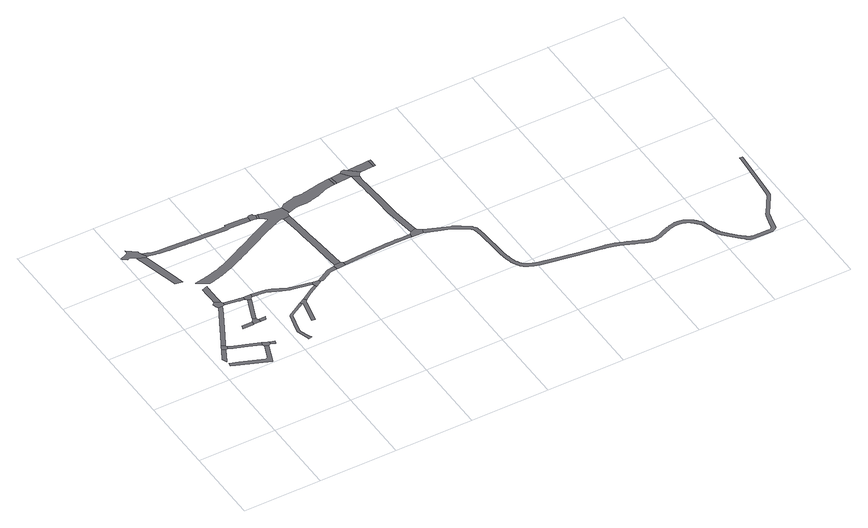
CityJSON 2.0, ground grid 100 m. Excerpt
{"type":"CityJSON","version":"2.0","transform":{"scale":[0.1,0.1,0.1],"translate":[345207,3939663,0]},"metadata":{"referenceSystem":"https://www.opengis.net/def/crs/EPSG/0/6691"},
"CityObjects":{
"road1":{"type":"Road","attributes":{"RoadStructureAttribute.sectionType":"1"},"geometry":[{"type":"MultiSurface","lod":"1","boundaries":[[[0,1,2,3,4,5,6,7,8,9,10]]]}]},
"road2":{"type":"Road","geometry":[{"type":"MultiSurface","lod":"1","boundaries":[[[11,12,3,2,13,14,15,16,17]]]}]},
"road3":{"type":"Road","attributes":{"RoadStructureAttribute.sectionType":"1"},"geometry":[{"type":"MultiSurface","lod":"1","boundaries":[[[18,19,20,21,22,23,24,25,26,27,28]]]}]},
"road4":{"type":"Road","attributes":{"RoadStructureAttribute.sectionType":"1"},"geometry":[{"type":"MultiSurface","lod":"1","boundaries":[[[29,30,31,32,33,34,35,15,14]]]}]},
"road5":{"type":"Road","attributes":{"RoadStructureAttribute.sectionType":"1"},"geometry":[{"type":"MultiSurface","lod":"1","boundaries":[[[16,36,37,38,39,40,41,42,43,44,45,46,47,48,49,50,51,17]]]}]},
"road6":{"type":"Road","geometry":[{"type":"MultiSurface","lod":"1","boundaries":[[[27,52,53,54,33,32,28]]]}]},
"road7":{"type":"Road","attributes":{"RoadStructureAttribute.sectionType":"1"},"geometry":[{"type":"MultiSurface","lod":"1","boundaries":[[[55,56,53,52]]]}]},
"road8":{"type":"Road","attributes":{"RoadStructureAttribute.sectionType":"1"},"geometry":[{"type":"MultiSurface","lod":"1","boundaries":[[[57,58,59,60]]]}]},
"road9":{"type":"Road","geometry":[{"type":"MultiSurface","lod":"1","boundaries":[[[61,62,63,64,65,66,67,68,69,70,71,72,73,74,75,76,77,78,79,80]]]}]},
"road10":{"type":"Road","attributes":{"RoadStructureAttribute.sectionType":"1"},"geometry":[{"type":"MultiSurface","lod":"1","boundaries":[[[81,82,83,84,64,63,85,86,87,88,89,90]]]}]},
"road11":{"type":"Road","geometry":[{"type":"MultiSurface","lod":"1","boundaries":[[[42,91,92,93,94,95,96,43]]]}]},
"road12":{"type":"Road","attributes":{"RoadStructureAttribute.sectionType":"1"},"geometry":[{"type":"MultiSurface","lod":"1","boundaries":[[[93,97,98,99,100,101,102,103,104,105,106,107,108,94]]]}]},
"road13":{"type":"Road","geometry":[{"type":"MultiSurface","lod":"1","boundaries":[[[109,110,111,112,113,114,60,59,115,116]]]}]},
"road14":{"type":"Road","attributes":{"RoadStructureAttribute.sectionType":"1"},"geometry":[{"type":"MultiSurface","lod":"1","boundaries":[[[117,118,109,116]]]}]},
"road15":{"type":"Road","attributes":{"RoadStructureAttribute.sectionType":"1"},"geometry":[{"type":"MultiSurface","lod":"1","boundaries":[[[119,120,121,122,92,91,123,124,125,126]]]}]},
"road16":{"type":"Road","attributes":{"RoadStructureAttribute.sectionType":"1"},"geometry":[{"type":"MultiSurface","lod":"1","boundaries":[[[127,128,129,112,111,130]]]}]},
"road17":{"type":"Road","geometry":[{"type":"MultiSurface","lod":"1","boundaries":[[[127,130,131,132,133,119,126]]]}]},
"road18":{"type":"Road","attributes":{"RoadStructureAttribute.sectionType":"1"},"geometry":[{"type":"MultiSurface","lod":"1","boundaries":[[[134,135,136,137,138,139,140,141,142,143,144,145,146,147,148,149,150,151,152,153,154,155,156,157]]]}]},
"road19":{"type":"Road","geometry":[{"type":"MultiSurface","lod":"1","boundaries":[[[156,158,159,160,161,162,163,164,165,166,167,168,169,170,157]]]}]},
"road20":{"type":"Road","attributes":{"RoadStructureAttribute.sectionType":"1"},"geometry":[{"type":"MultiSurface","lod":"1","boundaries":[[[65,171,172,173,174,175,176,177,178,179,180,181,182,183,184,185,186,187,188,189,190,191,192,193,194,195,196,197,198,199,200,201,202,203,204,205,206,207,208,209,210,211,212,66]]]}]},
"road21":{"type":"Road","attributes":{"RoadStructureAttribute.sectionType":"1"},"geometry":[{"type":"MultiSurface","lod":"1","boundaries":[[[213,214,215,216,217,218,219,220,221,222,223,224,225,226,227,133,132,228,229,230,231,232,233,234,235,236,237,238,239,240,241,242,243,244,245,246,247,248,249,250,251,252,253,254]]]}]},
"road22":{"type":"Road","attributes":{"RoadStructureAttribute.sectionType":"1"},"geometry":[{"type":"MultiSurface","lod":"1","boundaries":[[[255,256,257,168,167,258,259,260,261,262,263,264,265,266,267,268,269,270,271]]]}]},
"road23":{"type":"Road","attributes":{"function":"2","RoadStructureAttribute.sectionType":"1"},"geometry":[{"type":"MultiSurface","lod":"1","boundaries":[[[272,273,274,275,276,277,278,279,280,281,282,283,284,285,286,287,288,289,290,291,292,293,294,295,296,297,298,299,300,301,302,303,304,305,306,307,308,309,310,311,312,313,314,315,316,317,318,319,320,321,322,323,324,325,326,327,328,329,330,331,332,333,334,335,336,337,338,339,340,341,342,343,344,345,346,347,348,349,350,351,352,353,354,355,356,357,358,359,360,361,362,363,364,365,366,367,368,369,370,371,372,373,374]]]}]},
"road24":{"type":"Road","geometry":[{"type":"MultiSurface","lod":"1","boundaries":[[[253,271,270,375,376,254]]]}]},
"road25":{"type":"Road","attributes":{"RoadStructureAttribute.sectionType":"1"},"geometry":[{"type":"MultiSurface","lod":"1","boundaries":[[[377,378,379,380,381,382,383,384,376,375]]]}]},
"road26":{"type":"Road","geometry":[{"type":"MultiSurface","lod":"1","boundaries":[[[385,386,387,197,196,388,389,390,391,392,393,394,395]]]}]},
"road27":{"type":"Road","geometry":[{"type":"MultiSurface","lod":"1","boundaries":[[[394,324,323,395]]]}]},
"road28":{"type":"Road","geometry":[{"type":"MultiSurface","lod":"1","boundaries":[[[396,397,381,380,398,399,400]]]}]},
"road29":{"type":"Road","attributes":{"RoadStructureAttribute.sectionType":"1"},"geometry":[{"type":"MultiSurface","lod":"1","boundaries":[[[401,402,403,316,315,404,405,406,407,408,409,397,396]]]}]},
"road30":{"type":"Road","attributes":{"RoadStructureAttribute.sectionType":"1"},"geometry":[{"type":"MultiSurface","lod":"1","boundaries":[[[399,410,411,412,413,414,415,416,417,418,419,420,421,422,423,424,425,426,427,400]]]}]},
"road31":{"type":"Road","geometry":[{"type":"MultiSurface","lod":"1","boundaries":[[[428,429,430,431,432,433,434,435,436,437,438,439,440,441,442,443,444,445,446,320,319,447,448,449,450,451,452,453,454,455,456,457,458,459,460,461,462,463,464,465,466]]]}]},
"road32":{"type":"Road","geometry":[{"type":"MultiSurface","lod":"1","boundaries":[[[467,468,469,470,471,472,473,474,475,476,477,478,479,480,481,482,483,417,416]]]}]},
"road33":{"type":"Road","geometry":[{"type":"MultiSurface","lod":"1","boundaries":[[[484,485,486,466,465]]]}]},
"road34":{"type":"Road","attributes":{"RoadStructureAttribute.sectionType":"1"},"geometry":[{"type":"MultiSurface","lod":"1","boundaries":[[[487,488,485,484,489,490,491,492]]]}]},
"road35":{"type":"Road","attributes":{"RoadStructureAttribute.sectionType":"1"},"geometry":[{"type":"MultiSurface","lod":"1","boundaries":[[[493,494,495,496,497,498,499,500,501,483,482,502,503,504,505,506,507,508,509,510,511,512,513,514,515,492]]]}]},
"road36":{"type":"Road","geometry":[{"type":"MultiSurface","lod":"1","boundaries":[[[516,517,518,519,520,521,522,523,524,525,526,487,492,515]]]}]},
"road37":{"type":"Road","attributes":{"function":"2","RoadStructureAttribute.sectionType":"1"},"geometry":[{"type":"MultiSurface","lod":"1","boundaries":[[[527,528,529,524,523,530,531]]]}]},
"road38":{"type":"Road","geometry":[{"type":"MultiSurface","lod":"1","boundaries":[[[532,533,527,531]]]}]},
"road39":{"type":"Road","attributes":{"RoadStructureAttribute.sectionType":"1"},"geometry":[{"type":"MultiSurface","lod":"1","boundaries":[[[534,535,536,537,538,539,540,541,542,543,544,545,546,547,548,549,550,551,552,553,554,555,556,557,558,559,560,561,562,563,564,565,566,567,568,569,570,571,572,573,574,575,576,577,578,579,580,581,582,583,584,585,586,587,588,589,590,591,592,593,594,595,596,597,598,599,600,601,602,603,604,605,606,607,608,609,610,611,612,613,614,615,616,617,618,619,620,621,622,623,624,625,626,627,628,629,630,631,632,633,634,635,636,637,638,639,640,641,642,643,644,645,646,647,648,649,650,651,652,653,654,655,656,657,658,659,660,661,662,663,664,665,666,667,668,669,670,671,672,673,674,675,676,677,678,679,680,681,682,683,684,685,686,687,688,689,690,691,692,693,694,695,696,697,698,699,700,701,702,703,704,705,706,707,708,709,710,711,712,713,714,715,716,717,718,719,720,721,722,723,724,725,726,727,728,729,730,468,467,731,732,733,734,735,736,737,738,739,740,741,742,743,744,745,746,747,748,749,750,751,752,753,754,755,756,757,758,759,760,761,762,763,764,765,766,767,768,769,770,771,772,773,774,775,776,777,778,779,780,781,782,783,784,785,786,787,788,789,790,791,792,793,794,795,796,797,798,799,800,801,802,803,804,805,806,807,808,809,810,811,812,813,814,815,816,817,818,819,820,821,822,823,824,825,826,827,828,829,830,831,832,833,834,835,836,837,838,839,840,841,842,843,844,845,846,847,848,849,850,851,852,853,854,855,856,857,858,859,860,861,862,863,864,865,866,867,868,869,870,871,872,873,874,875,876,877,878,879,880,881,882,883,884,885,886,887,888,889,890,891,892,893,894,895,896,897,898,899,900,901,902,903,904,905,906,907,908,909,910,911,912,913,914]]]}]}
},
"vertices":[
[184,1375,0],[219,1441,0],[229,1459,0],[182,1484,0],[179,1479,0],[178,1478,0],[157,1437,0],[136,1396,0],[113,1352,0],[107,1347,0],[133,1277,0],
[200,1519,0],[197,1513,0],[247,1466,0],[253,1464,0],[267,1502,0],[260,1520,0],[214,1545,0],
[623,1261,0],[565,1108,0],[538,1093,0],[248,1207,0],[142,1248,0],[129,1200,0],[190,1176,0],[586,1021,0],[675,1257,0],[682,1275,0],[636,1295,0],
[315,1440,0],[354,1425,0],[477,1378,0],[621,1322,0],[636,1359,0],[505,1410,0],[343,1473,0],
[303,1601,0],[309,1613,0],[318,1633,0],[343,1678,0],[453,1876,0],[520,2000,0],[578,2116,0],[524,2120,0],[476,2023,0],[409,1901,0],[300,1703,0],[299,1702,0],[291,1687,0],[274,1657,0],[250,1611,0],[225,1565,0],
[709,1288,0],[723,1326,0],[706,1332,0],
[771,1265,0],[779,1305,0],
[594,1714,0],[576,1669,0],[723,1671,0],[722,1716,0],
[92,3362,0],[137,3342,0],[161,3311,0],[265,3271,0],[286,3281,0],[243,3354,0],[240,3363,0],[239,3366,0],[236,3374,0],[229,3405,0],[113,3489,0],[113,3475,0],[112,3462,0],[103,3448,0],[92,3436,0],[86,3431,0],[80,3429,0],[3,3401,0],[14,3383,0],[66,3346,0],
[408,2703,0],[384,2797,0],[341,2972,0],[271,3249,0],[162,3308,0],[179,3247,0],[184,3226,0],[249,2969,0],[297,2775,0],[310,2725,0],
[606,2128,0],[612,2167,0],[595,2194,0],[526,2219,0],[495,2194,0],[506,2146,0],
[595,2199,0],[596,2231,0],[598,2293,0],[597,2344,0],[597,2393,0],[597,2435,0],[598,2458,0],[598,2461,0],[600,2498,0],[521,2472,0],[525,2391,0],[529,2304,0],
[813,1719,0],[801,1736,0],[796,1743,0],[754,1759,0],[746,1737,0],[744,1736,0],[743,1672,0],[814,1673,0],
[885,1674,0],[905,1718,0],
[855,2130,0],[816,2132,0],[803,2133,0],[790,2136,0],[782,2097,0],[796,2094,0],[813,2092,0],[853,2090,0],
[871,2064,0],[848,2004,0],[769,1798,0],[914,2047,0],
[919,2062,0],[946,2082,0],[948,2126,0],
[1341,1707,0],[1303,1685,0],[1274,1668,0],[1173,1610,0],[1163,1600,0],[1147,1584,0],[1094,1384,0],[1085,1349,0],[1082,1306,0],[1085,1293,0],[1107,1222,0],[1130,1149,0],[1132,1140,0],[1176,1154,0],[1151,1207,0],[1147,1218,0],[1124,1280,0],[1118,1298,0],[1117,1309,0],[1116,1329,0],[1178,1566,0],[1194,1582,0],[1373,1685,0],[1355,1715,0],
[1382,1688,0],[1318,1393,0],[1362,1384,0],[1426,1679,0],[1430,1695,0],[1437,1704,0],[1440,1709,0],[1443,1713,0],[1446,1716,0],[1449,1719,0],[1426,1757,0],[1395,1738,0],[1385,1732,0],
[327,3274,0],[356,3268,0],[386,3262,0],[415,3258,0],[434,3255,0],[452,3253,0],[471,3250,0],[489,3248,0],[542,3243,0],[556,3242,0],[623,3237,0],[689,3234,0],[732,3232,0],[756,3230,0],[784,3229,0],[815,3227,0],[830,3227,0],[874,3225,0],[933,3223,0],[988,3221,0],[992,3221,0],[1020,3219,0],[1281,3203,0],[1341,3212,0],[1507,3207,0],[1594,3204,0],[1596,3270,0],[1514,3275,0],[1305,3288,0],[1304,3262,0],[1211,3261,0],[1053,3273,0],[997,3277,0],[934,3281,0],[854,3286,0],[817,3287,0],[802,3288,0],[730,3290,0],[582,3299,0],[429,3309,0],[363,3318,0],[308,3332,0],
[1621,1955,0],[1405,1997,0],[1391,2000,0],[1373,2007,0],[1286,2046,0],[1256,2059,0],[1199,2084,0],[1185,2090,0],[1170,2095,0],[1149,2100,0],[1135,2104,0],[1121,2107,0],[1117,2108,0],[1094,2112,0],[1031,2122,0],[1024,2077,0],[1025,2082,0],[1035,2081,0],[1103,2069,0],[1139,2062,0],[1151,2057,0],[1164,2051,0],[1178,2045,0],[1192,2039,0],[1206,2033,0],[1222,2026,0],[1238,2019,0],[1254,2012,0],[1271,2006,0],[1293,1996,0],[1316,1986,0],[1338,1977,0],[1361,1967,0],[1381,1963,0],[1401,1959,0],[1422,1954,0],[1442,1950,0],[1569,1924,0],[1638,1910,0],[1640,1910,0],[1647,1908,0],[1654,1948,0],
[1642,1883,0],[1578,1847,0],[1565,1839,0],[1452,1722,0],[1455,1724,0],[1465,1733,0],[1476,1741,0],[1487,1749,0],[1498,1756,0],[1522,1772,0],[1547,1787,0],[1571,1802,0],[1591,1814,0],[1596,1817,0],[1663,1855,0],[1667,1857,0],[1650,1887,0],
[666,2526,0],[697,2533,0],[729,2540,0],[760,2548,0],[789,2556,0],[818,2564,0],[846,2572,0],[875,2581,0],[904,2591,0],[934,2602,0],[963,2613,0],[992,2624,0],[1021,2636,0],[1050,2649,0],[1078,2662,0],[1106,2675,0],[1138,2689,0],[1160,2700,0],[1170,2704,0],[1201,2720,0],[1232,2735,0],[1271,2754,0],[1310,2773,0],[1349,2793,0],[1388,2812,0],[1469,2851,0],[1486,2859,0],[1524,2878,0],[1550,2891,0],[1576,2904,0],[1603,2916,0],[1629,2929,0],[1652,2940,0],[1674,2951,0],[1696,2962,0],[1719,2972,0],[1755,2987,0],[1791,3002,0],[1815,3012,0],[1828,3017,0],[1865,3031,0],[1903,3046,0],[1910,3049,0],[1935,3037,0],[2015,3045,0],[2013,3066,0],[2022,3090,0],[2044,3097,0],[2007,3210,0],[1883,3224,0],[1754,3241,0],[1727,3254,0],[1706,3185,0],[1709,3184,0],[1719,3179,0],[1728,3173,0],[1737,3166,0],[1746,3158,0],[1754,3149,0],[1759,3142,0],[1764,3135,0],[1775,3114,0],[1750,3104,0],[1712,3089,0],[1674,3072,0],[1650,3061,0],[1627,3050,0],[1604,3039,0],[1581,3028,0],[1555,3015,0],[1528,3002,0],[1502,2990,0],[1483,2980,0],[1476,2977,0],[1339,2910,0],[1300,2891,0],[1261,2872,0],[1223,2853,0],[1184,2834,0],[1153,2819,0],[1122,2804,0],[1091,2789,0],[1080,2784,0],[1060,2774,0],[1033,2762,0],[1005,2749,0],[978,2738,0],[951,2726,0],[923,2715,0],[896,2705,0],[868,2695,0],[840,2685,0],[814,2677,0],[788,2669,0],[760,2662,0],[733,2655,0],[703,2647,0],[673,2640,0],[642,2633,0],[610,2626,0],[520,2610,0],[514,2609,0],[658,2524,0],
[1749,1903,0],[1732,1933,0],
[1760,1909,0],[1782,1904,0],[1932,1988,0],[2014,1997,0],[2008,2047,0],[1912,2037,0],[1907,2034,0],[1734,1935,0],
[1668,3275,0],[1668,3288,0],[1618,3289,0],[1620,3204,0],[1629,3203,0],[1638,3202,0],[1647,3201,0],[1656,3200,0],[1660,3199,0],[1676,3194,0],[1694,3255,0],
[2108,2073,0],[2028,2071,0],[2033,1999,0],[2133,2004,0],[2131,2054,0],
[2063,2542,0],[2051,2669,0],[2047,2709,0],[1955,2838,0],[1961,2771,0],[1967,2709,0],[1969,2680,0],[1984,2528,0],[2011,2241,0],
[2297,2011,0],[2668,2029,0],[2770,2034,0],[2798,2033,0],[2826,2032,0],[2998,2028,0],[3024,2027,0],[3025,2077,0],[2999,2078,0],[2927,2079,0],[2824,2082,0],[2819,2082,0],[2770,2084,0],[2712,2081,0],[2656,2078,0],[2590,2075,0],[2317,2062,0],[2141,2054,0],
[2585,3341,0],[2512,3329,0],[2499,3327,0],[2473,3322,0],[2443,3317,0],[2412,3310,0],[2383,3304,0],[2354,3298,0],[2334,3293,0],[2228,3295,0],[2219,3293,0],[2198,3287,0],[2166,3279,0],[2155,3276,0],[2135,3270,0],[2104,3262,0],[2072,3252,0],[2067,3251,0],[2018,3218,0],[2050,3099,0],[2081,3109,0],[2112,3118,0],[2143,3127,0],[2169,3134,0],[2173,3135,0],[2185,3139,0],[2238,3136,0],[2306,3134,0],[2328,3139,0],[2357,3145,0],[2386,3151,0],[2415,3158,0],[2443,3164,0],[2473,3170,0],[2589,3225,0],[2601,3227,0],[2699,3239,0],[2730,3242,0],[2717,3357,0],
[3165,2024,0],[3191,2074,0],[3183,2077,0],[3176,2080,0],[3169,2084,0],[3162,2088,0],[3159,2090,0],[3156,2093,0],[3153,2096,0],[3150,2099,0],[3147,2102,0],[3144,2105,0],[3141,2108,0],[3140,2109,0],[3133,2119,0],[3129,2132,0],[3055,2106,0],
[2765,3246,0],[2752,3361,0],[2752,3362,0],
[2881,3372,0],[2782,3364,0],[2783,3249,0],[2793,3250,0],[2922,3260,0],[2961,3262,0],
[2970,3132,0],[2978,3002,0],[2980,2970,0],[2987,2865,0],[2988,2844,0],[2996,2671,0],[3000,2579,0],[3003,2518,0],[3005,2481,0],[3125,2146,0],[3104,2310,0],[3089,2419,0],[3080,2487,0],[3079,2500,0],[3069,2714,0],[3063,2834,0],[3059,2903,0],[3058,2913,0],[3053,3006,0],[3052,3025,0],[3042,3169,0],[3045,3177,0],[3046,3213,0],
[3049,3224,0],[3049,3226,0],[3056,3240,0],[3066,3253,0],[3077,3263,0],[3086,3267,0],[3087,3268,0],[3098,3273,0],[2976,3374,0],[2951,3400,0],[2906,3397,0],
[3261,3391,0],[3188,3386,0],[3124,3383,0],[3248,3282,0],[3267,3283,0],
[3297,3285,0],[3291,3393,0],
[6895,1259,0],[6896,1246,0],[6862,848,0],[6842,616,0],[6833,568,0],[6670,322,0],[6661,309,0],[6650,283,0],[6608,138,0],[6606,128,0],[6596,83,0],[6594,76,0],[6588,68,0],[6578,62,0],[6564,57,0],[6553,55,0],[6542,56,0],[6341,63,0],[6335,64,0],[6329,64,0],[6323,65,0],[6317,66,0],[6313,67,0],[6308,69,0],[6303,71,0],[6299,73,0],[6295,75,0],[6291,78,0],[6287,81,0],[6283,84,0],[6279,88,0],[6276,91,0],[6273,94,0],[6269,97,0],[6196,161,0],[6176,181,0],[6175,181,0],[6173,185,0],[6170,189,0],[6165,194,0],[6160,200,0],[6155,205,0],[6150,211,0],[6062,318,0],[6059,323,0],[6056,328,0],[6053,333,0],[6051,339,0],[6048,344,0],[6045,350,0],[6042,356,0],[6039,362,0],[6038,367,0],[6037,372,0],[6035,376,0],[6033,385,0],[5998,505,0],[5996,512,0],[5994,519,0],[5991,527,0],[5989,533,0],[5986,538,0],[5983,543,0],[5980,548,0],[5976,552,0],[5966,567,0],[5954,580,0],[5942,593,0],[5931,607,0],[5930,607,0],[5924,615,0],[5916,623,0],[5909,630,0],[5902,637,0],[5893,645,0],[5885,652,0],[5876,659,0],[5866,665,0],[5859,669,0],[5851,674,0],[5843,678,0],[5836,682,0],[5824,687,0],[5813,692,0],[5801,696,0],[5790,699,0],[5777,702,0],[5765,705,0],[5753,707,0],[5740,708,0],[5729,709,0],[5717,710,0],[5705,710,0],[5693,710,0],[5684,708,0],[5674,707,0],[5664,705,0],[5654,703,0],[5639,700,0],[5625,696,0],[5610,692,0],[5596,688,0],[5578,682,0],[5560,675,0],[5543,669,0],[5526,663,0],[5525,663,0],[5443,630,0],[5434,626,0],[5424,622,0],[5415,619,0],[5405,616,0],[5397,614,0],[5388,613,0],[5380,612,0],[5372,611,0],[5364,610,0],[5356,609,0],[5348,609,0],[5340,609,0],[5331,610,0],[5322,612,0],[5313,614,0],[5304,617,0],[5290,621,0],[5277,625,0],[5264,630,0],[5251,634,0],[5218,647,0],[5186,660,0],[5153,674,0],[5120,687,0],[5092,699,0],[5064,711,0],[5036,722,0],[5008,733,0],[4984,742,0],[4960,749,0],[4950,752,0],[4936,757,0],[4913,765,0],[4884,771,0],[4855,778,0],[4826,784,0],[4810,787,0],[4753,796,0],[4505,834,0],[4036,921,0],[3974,941,0],[3963,945,0],[3949,951,0],[3936,957,0],[3923,963,0],[3911,969,0],[3898,975,0],[3887,982,0],[3876,989,0],[3866,998,0],[3858,1007,0],[3850,1018,0],[3843,1028,0],[3835,1040,0],[3829,1053,0],[3823,1066,0],[3818,1079,0],[3812,1097,0],[3806,1115,0],[3801,1133,0],[3797,1151,0],[3791,1178,0],[3786,1205,0],[3782,1233,0],[3777,1261,0],[3771,1389,0],[3760,1536,0],[3758,1561,0],[3758,1566,0],[3752,1652,0],[3752,1660,0],[3747,1703,0],[3746,1716,0],[3746,1717,0],[3745,1724,0],[3740,1757,0],[3735,1777,0],[3726,1795,0],[3709,1816,0],[3698,1827,0],[3593,1901,0],[3579,1910,0],[3566,1919,0],[3552,1928,0],[3538,1936,0],[3527,1942,0],[3516,1947,0],[3505,1952,0],[3494,1957,0],[3328,1967,0],[3474,1911,0],[3485,1906,0],[3495,1901,0],[3505,1897,0],[3514,1892,0],[3526,1886,0],[3538,1878,0],[3551,1869,0],[3565,1860,0],[3665,1789,0],[3671,1783,0],[3684,1767,0],[3688,1758,0],[3691,1747,0],[3698,1697,0],[3702,1656,0],[3703,1638,0],[3721,1386,0],[3727,1266,0],[3728,1255,0],[3733,1225,0],[3737,1197,0],[3742,1168,0],[3748,1140,0],[3753,1120,0],[3758,1101,0],[3764,1081,0],[3771,1062,0],[3777,1047,0],[3784,1032,0],[3792,1016,0],[3801,1001,0],[3810,988,0],[3820,975,0],[3831,963,0],[3845,950,0],[3860,940,0],[3875,931,0],[3889,924,0],[3901,919,0],[3915,912,0],[3929,906,0],[3943,900,0],[3959,893,0],[4024,872,0],[4497,785,0],[4745,746,0],[4801,737,0],[4816,735,0],[4844,729,0],[4873,722,0],[4899,716,0],[4921,709,0],[4935,705,0],[4945,702,0],[4968,694,0],[4991,686,0],[5018,676,0],[5045,665,0],[5073,653,0],[5101,641,0],[5134,627,0],[5167,614,0],[5200,601,0],[5234,587,0],[5248,582,0],[5261,578,0],[5275,573,0],[5290,569,0],[5299,566,0],[5310,563,0],[5322,560,0],[5337,559,0],[5349,559,0],[5360,559,0],[5369,560,0],[5377,561,0],[5386,562,0],[5396,564,0],[5406,565,0],[5417,568,0],[5430,571,0],[5442,575,0],[5451,579,0],[5461,583,0],[5543,616,0],[5560,622,0],[5577,628,0],[5594,634,0],[5611,640,0],[5624,644,0],[5638,648,0],[5651,651,0],[5665,654,0],[5674,656,0],[5682,658,0],[5690,659,0],[5697,660,0],[5706,660,0],[5715,660,0],[5725,659,0],[5735,658,0],[5746,657,0],[5757,656,0],[5767,654,0],[5776,651,0],[5785,648,0],[5795,645,0],[5804,641,0],[5814,637,0],[5821,633,0],[5827,630,0],[5833,626,0],[5839,623,0],[5847,618,0],[5854,612,0],[5861,606,0],[5868,601,0],[5874,595,0],[5880,589,0],[5887,581,0],[5894,573,0],[5905,561,0],[5916,547,0],[5926,535,0],[5935,525,0],[5940,515,0],[5946,505,0],[5947,499,0],[5950,491,0],[5985,371,0],[5987,364,0],[5988,359,0],[5990,353,0],[5992,345,0],[5996,336,0],[6000,329,0],[6003,322,0],[6006,315,0],[6010,309,0],[6013,303,0],[6016,298,0],[6021,290,0],[6045,260,0],[6203,89,0],[6236,60,0],[6238,58,0],[6241,55,0],[6246,51,0],[6250,46,0],[6255,42,0],[6260,38,0],[6267,34,0],[6274,29,0],[6283,25,0],[6290,22,0],[6298,19,0],[6306,17,0],[6316,15,0],[6324,14,0],[6331,14,0],[6338,13,0],[6539,6,0],[6554,5,0],[6577,8,0],[6601,17,0],[6621,30,0],[6639,51,0],[6645,71,0],[6655,118,0],[6699,292,0],[6699,294,0],[6853,525,0],[6869,548,0],[6875,566,0],[6880,592,0],[6882,610,0],[6882,611,0],[6902,844,0],[6933,1215,0],[6935,1251,0],[6933,1276,0],[6891,1274,0]
]}
